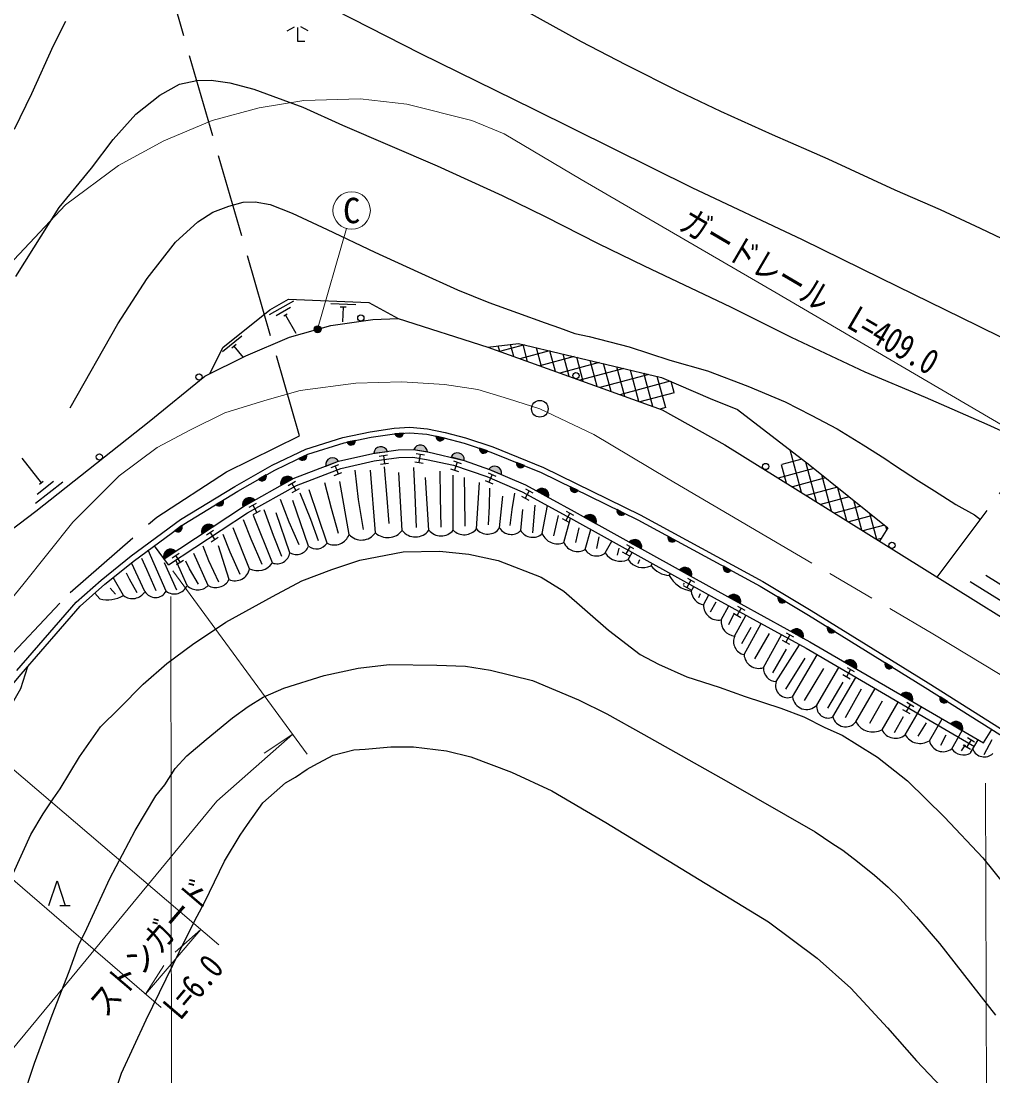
# Model space of a CAD drawing. Units: millimetres, scale not verified. Extents: x 40000 to 680000, y 20000 to 380000.
# Drawn here: x 308319 to 378372, y 260705 to 336691 of the extents above; entities that cross this region are included whole.
import ezdxf
from ezdxf.enums import TextEntityAlignment as Align

# ---------------------------------------------------------------- set-up
doc = ezdxf.new("R2010")
doc.units = ezdxf.units.MM
doc.header["$LTSCALE"] = 1000
doc.linetypes.add('CHAIN', pattern=[18.5, 12, -1.5, 3.5, -1.5])
doc.linetypes.add('DASHED', pattern=[7.5, 6, -1.5])
for name, color, linetype, lineweight in [('M-BGD', 7, 'Continuous', 25), ('M-BMK', 2, 'CHAIN', 13), ('M-BMK-ROW', 30, 'DASHED', 25), ('M-BMK-SRVR', 3, 'Continuous', 25), ('M-STR-HTXT', 7, 'Continuous', 13), ('M-STR-STRC', 7, 'Continuous', 25)]:
    doc.layers.add(name, color=color, linetype=linetype, lineweight=lineweight)
doc.styles.add('ＭＳ ゴシック', font='')
doc.styles.get('ＭＳ ゴシック').set_extended_font_data('MS Gothic')

msp = doc.modelspace()

# ---------------------------------------------------------------- hatches: boundary and pattern name
at = {"layer": 'M-BGD'}
for points in [[(335253, 306964), (335878, 307002, -0.84072)], [(331802, 306347), (332415, 306477, -0.84072)], [(338219, 306791), (338829, 306652, -0.84072)], [(333743, 305556, -0.82183), (334725, 305690)], [(336628, 305824, -0.82183), (337606, 305666)], [(339312, 305300, -0.82183), (340269, 305046)], [(341357, 305924), (341950, 305724, -0.84072)], [(328349, 305183), (328914, 305453, -0.84072)], [(330275, 304638, -0.82183), (331199, 304995)], [(344023, 304901), (344604, 304667, -0.84072)], [(325445, 303685), (325987, 303996, -0.84072)], [(342033, 304408, -0.82183), (342944, 304018)], [(327048, 303238, -0.82183), (327913, 303722)], [(345474, 302843, -0.82183), (346344, 302369)], [(347917, 303146), (348479, 302870, -0.84072)], [(322364, 301864), (322899, 302189, -0.84072)], [(324299, 301699, -0.82183), (325163, 302183)], [(348916, 300962, -0.82183), (349782, 300482)], [(351290, 301505), (351840, 301206, -0.84072)], [(319395, 299977), (319899, 300348, -0.84072)], [(321352, 299752, -0.82183), (322179, 300297)], [(354947, 299583), (355498, 299285, -0.84072)], [(318630, 297959, -0.82183), (319458, 298504)], [(352163, 299162, -0.82183), (353029, 298681)], [(355780, 297154, -0.82183), (356648, 296675)], [(358954, 297427), (359491, 297105, -0.84072)], [(359306, 295205, -0.82183), (360174, 294728)], [(362891, 295209), (363424, 294879, -0.84072)], [(363832, 292737, -0.82183), (364688, 292238)], [(366445, 293047), (366977, 292717, -0.84072)], [(367685, 290522, -0.82183), (368541, 290023)], [(370605, 290471), (371137, 290142, -0.84072)], [(371727, 288166, -0.82183), (372583, 287667)], [(374562, 288009), (375092, 287675, -0.84072)], [(375331, 286065, -0.82183), (376187, 285566)]]:
    msp.add_hatch(color=256, dxfattribs=at).paths.add_polyline_path(points)
at = {"layer": 'M-STR-STRC'}
msp.add_hatch(color=256, dxfattribs=at).paths.add_polyline_path([(329913, 314609, -0.41421), (329812, 314270, -0.41421), (329473, 314371, -1)])

# ---------------------------------------------------------------- linework, layer by layer
at = {"layer": 'M-BGD'}
for p, q in [((327501, 335985), (328026, 336288)), ((329001, 335985), (328476, 336288)), ((327944, 316520), (326210, 315523)), ((332439, 316256), (330640, 316331)), ((327747, 316061), (326706, 315463)), ((327497, 315571), (327255, 315432)), ((327376, 315502), (328124, 314201)), ((331740, 316075), (331321, 316093)), ((331531, 316084), (331487, 315035)), ((324231, 313994), (322830, 312865)), ((323826, 313398), (323499, 313134)), ((323662, 313266), (324321, 312449)), ((342826, 312885), (342717, 313291)), ((344606, 313368), (342816, 312889)), ((343828, 312525), (343594, 313400)), ((344831, 312165), (344501, 313393)), ((345833, 311804), (345469, 313163)), ((346398, 312943), (344260, 312370)), ((348189, 312517), (345704, 311851)), ((346836, 311444), (346436, 312933)), ((347838, 311084), (347404, 312703)), ((348840, 310723), (348371, 312474)), ((349981, 312091), (347148, 311332)), ((351773, 311665), (348591, 310813)), ((349843, 310363), (349339, 312244)), ((350845, 310003), (350306, 312014)), ((351848, 309642), (351274, 311784)), ((352850, 309282), (352241, 311554)), ((353565, 311239), (350035, 310294)), ((353852, 308922), (353209, 311324)), ((354783, 308829), (354176, 311094)), ((355114, 310749), (351479, 309775)), ((355393, 309933), (355183, 310719)), ((355384, 309915), (352923, 309256)), ((354795, 308852), (354367, 308737)), ((335878, 307002), (335253, 306964)), ((332415, 306477), (331802, 306347)), ((338829, 306652), (338219, 306791)), ((333743, 305556), (334725, 305690)), ((336628, 305824), (337606, 305666)), ((336799, 305543), (337392, 305448)), ((337096, 305495), (337000, 304903)), ((341950, 305724), (341357, 305924)), ((363728, 305810), (363700, 305802)), ((364569, 302734), (363749, 305794)), ((309783, 303437), (308391, 305205)), ((328914, 305453), (328349, 305183)), ((330275, 304638), (331199, 304995)), ((330675, 304525), (331235, 304741)), ((334139, 305358), (334734, 305439)), ((334220, 304763), (334815, 304844)), ((334436, 305398), (334517, 304804)), ((336704, 304951), (337296, 304855)), ((339312, 305300), (340269, 305046)), ((339477, 305016), (340045, 304821)), ((339761, 304919), (339566, 304351)), ((344604, 304667), (344023, 304901)), ((363481, 303413), (363131, 304721)), ((364601, 305138), (363145, 304748)), ((365657, 302055), (364891, 304915)), ((325987, 303996), (325445, 303685)), ((330892, 303965), (331451, 304181)), ((330955, 304633), (331171, 304073)), ((333861, 299828), (333498, 304350)), ((335784, 299997), (335537, 304169)), ((339282, 304448), (339850, 304254)), ((339469, 300010), (339469, 303975)), ((341997, 304152), (342549, 303916)), ((342033, 304408), (342944, 304018)), ((342273, 304034), (342037, 303482)), ((365465, 304464), (362899, 303776)), ((366744, 301377), (366041, 304001)), ((309358, 301957), (311322, 303504)), ((309473, 302620), (310651, 303548)), ((309646, 303329), (309921, 303546)), ((327048, 303238), (327913, 303722)), ((327569, 303244), (328092, 303537)), ((327831, 303390), (328124, 302867)), ((331966, 299710), (331291, 303532)), ((337716, 300010), (337482, 303806)), ((341143, 300114), (341351, 303444)), ((341761, 303600), (342313, 303364)), ((366312, 303785), (363915, 303142)), ((327862, 302720), (328385, 303013)), ((330371, 299075), (329087, 302923)), ((334859, 300499), (334672, 302607)), ((336830, 300206), (336716, 302599)), ((340324, 300303), (340299, 302444)), ((342816, 300179), (343037, 302472)), ((344399, 302460), (344926, 302173)), ((344949, 302844), (344662, 302317)), ((344686, 302987), (345213, 302700)), ((345474, 302843), (346344, 302369)), ((348479, 302870), (347917, 303146)), ((367159, 303106), (364930, 302509)), ((368006, 302427), (365946, 301875)), ((367832, 300698), (367195, 303077)), ((322899, 302189), (322364, 301864)), ((324299, 301699), (325163, 302183)), ((324759, 301671), (325283, 301964)), ((325021, 301817), (325314, 301294)), ((329032, 298866), (327917, 302144)), ((333013, 300066), (332647, 302239)), ((338597, 300238), (338540, 302387)), ((342014, 300392), (342079, 301743)), ((345207, 299830), (345383, 301818)), ((345889, 299775), (346267, 301785)), ((368853, 301748), (366962, 301241)), ((368920, 300020), (368348, 302152)), ((325052, 301147), (325576, 301440)), ((326437, 297660), (325063, 301080)), ((327697, 298386), (326711, 301263)), ((331189, 299781), (330684, 301588)), ((343578, 300359), (343716, 301507)), ((344335, 299995), (344478, 301519)), ((346713, 299610), (347063, 301072)), ((347885, 301246), (347596, 300720)), ((347622, 301391), (348148, 301101)), ((348916, 300962), (349782, 300482)), ((351840, 301206), (351290, 301505)), ((369700, 301069), (367978, 300608)), ((370007, 299341), (369502, 301227)), ((319899, 300348), (319395, 299977)), ((321352, 299752), (322179, 300297)), ((324789, 297244), (323596, 300198)), ((328361, 298956), (327636, 300584)), ((329755, 299244), (329210, 300798)), ((347333, 300865), (347859, 300576)), ((347442, 299127), (347925, 300883)), ((348310, 299138), (348538, 300188)), ((370547, 300390), (368994, 299974)), ((370724, 300047), (370656, 300303)), ((321691, 299677), (322192, 300007)), ((321942, 299842), (322272, 299341)), ((322021, 299176), (322522, 299506)), ((327123, 298118), (326521, 299632)), ((348981, 298636), (349387, 300072)), ((349828, 298689), (349991, 299536)), ((355498, 299285), (354947, 299583)), ((370338, 299428), (370009, 299340)), ((318950, 297513), (317930, 298897)), ((323310, 296466), (322545, 298889)), ((325706, 297556), (324892, 299363)), ((350429, 298390), (350898, 299234)), ((351310, 298225), (351441, 298713)), ((352212, 298849), (351921, 298324)), ((351949, 298994), (352474, 298703)), ((352163, 299162), (353029, 298681)), ((318774, 295626), (317483, 298567)), ((318630, 297959), (319458, 298504)), ((319201, 298037), (319702, 298367)), ((319452, 298202), (319782, 297701)), ((319531, 297536), (320032, 297866)), ((321806, 296039), (320768, 298345)), ((324114, 296829), (323381, 298424)), ((351658, 298469), (352183, 298178)), ((352078, 297895), (352368, 298419)), ((352793, 297623), (352915, 297900)), ((317243, 295604), (316276, 297663)), ((318063, 295657), (317387, 297179)), ((319546, 295706), (318666, 297675)), ((320295, 296026), (319464, 297851)), ((321117, 296137), (320466, 297228)), ((322575, 296275), (321858, 297814)), ((353727, 297458), (353815, 297616)), ((355780, 297154), (356648, 296675)), ((359491, 297105), (358954, 297427)), ((315694, 295311), (314963, 296611)), ((316679, 295510), (316141, 296479)), ((355043, 296749), (355122, 296892)), ((356607, 296411), (356316, 295886)), ((356345, 296556), (356870, 296265)), ((377861, 296783), (379644, 295673)), ((315115, 295405), (314749, 295844)), ((356054, 296031), (356579, 295740)), ((356076, 296113), (356131, 296211)), ((356618, 295630), (356801, 295960)), ((376743, 296312), (379715, 294462)), ((313998, 295081), (313638, 295488)), ((357169, 295178), (357295, 295450)), ((357506, 294643), (357899, 295351)), ((358025, 294137), (358433, 294866)), ((359306, 295205), (360174, 294728)), ((363424, 294879), (362891, 295209)), ((358773, 293556), (359327, 294566)), ((360235, 294410), (359947, 293884)), ((359972, 294554), (360498, 294265)), ((359336, 293230), (359706, 293958)), ((359684, 294028), (360210, 293739)), ((359756, 292394), (360572, 293883)), ((360268, 291848), (360948, 293022)), ((360434, 291051), (361660, 293286)), ((361198, 290742), (362269, 292579)), ((363479, 292631), (364005, 292342)), ((363832, 292737), (364688, 292238)), ((366977, 292717), (366445, 293047)), ((361839, 290120), (363133, 292478)), ((363190, 292105), (363716, 291816)), ((363742, 292486), (363453, 291960)), ((362498, 289742), (363487, 291443)), ((362747, 289110), (364425, 291769)), ((363936, 288024), (365697, 291044)), ((363440, 288566), (364827, 290800)), ((367685, 290522), (368541, 290023)), ((371137, 290142), (370605, 290471)), ((364783, 287751), (366192, 290056)), ((365674, 287423), (367255, 290136)), ((367555, 289614), (368073, 289312)), ((368116, 289981), (367814, 289463)), ((367857, 290133), (368375, 289830)), ((366482, 287194), (367586, 289074)), ((366838, 286566), (368497, 289412)), ((367749, 286531), (368907, 288591)), ((368485, 286209), (369882, 288605)), ((371727, 288166), (372583, 287667)), ((375092, 287675), (374562, 288009)), ((369511, 286118), (370419, 287727)), ((370378, 285633), (371545, 287635)), ((372038, 285276), (373217, 287297)), ((372420, 287473), (372118, 286954)), ((372161, 287624), (372679, 287322)), ((371284, 285433), (371924, 286605)), ((371858, 287105), (372377, 286803)), ((372983, 285174), (373587, 286131)), ((373789, 284853), (374708, 286428)), ((375331, 286065), (376187, 285566)), ((374609, 284533), (375001, 285277)), ((375399, 284266), (376164, 285579)), ((376534, 285074), (377052, 284772)), ((377683, 284695), (378290, 285658)), ((376115, 284125), (376393, 284544)), ((376232, 284556), (376750, 284254)), ((376793, 284923), (376491, 284405)), ((376765, 283967), (377315, 284909)), ((377731, 283870), (378318, 284940)), ((311115, 272983), (311867, 272983))]:
    msp.add_line(p, q, dxfattribs=at)
at = {"layer": 'M-BGD', "linetype": 'DASHED'}
for p, q in [((374351, 296635), (383806, 309261)), ((332647, 302239), (332392, 304344)), ((334672, 302607), (334516, 304575)), ((336716, 302599), (336640, 304526)), ((338540, 302387), (338533, 304259)), ((330684, 301588), (330215, 303433)), ((340299, 302444), (340280, 303811)), ((329210, 300798), (328443, 302681)), ((342079, 301743), (342106, 303044)), ((343716, 301507), (343902, 302681)), ((327636, 300584), (327023, 302220)), ((326521, 299632), (325846, 301480)), ((324892, 299363), (324361, 300773)), ((323381, 298424), (322893, 299706)), ((321858, 297814), (321449, 298857)), ((317387, 297179), (317020, 297983)), ((320466, 297228), (320199, 297789)), ((316141, 296479), (315915, 296916))]:
    msp.add_line(p, q, dxfattribs=at)
at = {"layer": 'M-BGD'}
for points in [[(330932, 337508), (337098, 334353), (345231, 330370), (356668, 324713), (364616, 320951), (370300, 318172), (377270, 314768), (384333, 311276), (386335, 310113)], [(344616, 337478), (348699, 335232), (351895, 333562), (355718, 331637), (358728, 330195), (362461, 328525), (365110, 327365), (366471, 326767), (371297, 324541), (374575, 323119), (377462, 321779), (381071, 320048)], [(307851, 328905), (309087, 331482), (310667, 334929), (311549, 336692)], [(328251, 336231), (328251, 335248), (328776, 335248)], [(307941, 318303), (311062, 323254), (313389, 326089), (314946, 328172), (316594, 329989), (318316, 331362), (319736, 332145), (320985, 332421), (322029, 332440), (323371, 332240), (325093, 331796), (326467, 331289), (328636, 330485), (331478, 329196), (338311, 326259), (343007, 324134), (346093, 322613), (349910, 320678), (353239, 319062), (359454, 316117), (363823, 313920), (366283, 312763), (369147, 311433), (373487, 309611), (377942, 307645), (379518, 306943)], [(311846, 308832), (315292, 314878), (317406, 318136), (319460, 320770), (321050, 322235), (322151, 322918), (323306, 323353), (324327, 323646), (325188, 323673), (326272, 323477), (327853, 322847), (330372, 321684), (333826, 320051), (336912, 318619), (339781, 317341), (342039, 316424), (344091, 315678), (346101, 314958), (347123, 314594), (348224, 314194), (349263, 313972), (352145, 313234), (355093, 312266), (357799, 311495), (360717, 310402), (363392, 309259), (365264, 308311), (367145, 307308), (369030, 306166), (370583, 305179), (371278, 304697), (372996, 303578), (374165, 302844), (375706, 301862), (377042, 301113), (377467, 300796)], [(321913, 311278), (322871, 313168), (326255, 315895), (327600, 316669), (333396, 316426), (335512, 315256)], [(305567, 298512), (309375, 301397), (317549, 307837), (321568, 311104), (324518, 312587), (327666, 313927), (330645, 314754), (333669, 315197), (335512, 315256), (341960, 313196), (354521, 308682), (359059, 306172), (371779, 298236), (384347, 290413)], [(341960, 313196), (344169, 313472), (354486, 311020), (357998, 309500), (359969, 308706), (365181, 304691), (370808, 300181), (370206, 299217)], [(303420, 283824), (308322, 289641), (312576, 294547), (314352, 296120), (316499, 297842), (320044, 300455), (323936, 302820), (326603, 304349), (328988, 305489), (331604, 306305), (333546, 306718), (335247, 306964), (336347, 307030), (337563, 306924), (338794, 306664), (340252, 306297), (342173, 305648), (345817, 304177), (352766, 300766), (361596, 295980), (365068, 293899), (373490, 288685), (381454, 283663)], [(308018, 289901), (312291, 294829), (314094, 296426), (316255, 298160), (319821, 300788), (323733, 303164), (326417, 304704), (328842, 305862), (331503, 306692), (333475, 307112), (335206, 307362), (336353, 307431), (337622, 307320), (338885, 307054), (340365, 306681), (342312, 306023), (345980, 304543), (352950, 301121), (361794, 296327), (365276, 294241), (373702, 289025), (381657, 284008)], [(318625, 297955), (324363, 301735), (327926, 303730), (331203, 304997), (333665, 305545), (335503, 305796), (336597, 305829), (337637, 305661), (340269, 305046), (342079, 304389), (344678, 303275), (348190, 301365), (358537, 295626), (365175, 291986), (377682, 284694), (377683, 284695)], [(318950, 297513), (324649, 301265), (328161, 303231), (331363, 304469), (333762, 305004), (335549, 305247), (336561, 305278), (337535, 305121), (339481, 304697), (341881, 303875), (344438, 302780), (347925, 300883), (358272, 295145), (364904, 291507), (377038, 284433)], [(307744, 275275), (309025, 278101), (309904, 279579), (310643, 280657), (311142, 281375), (312518, 283692), (314055, 285842), (315397, 287183), (317129, 288915), (318834, 290423), (320679, 291792), (323082, 293384), (326442, 295235), (328566, 296380), (330718, 297190), (332731, 297861), (335861, 298447), (338488, 298503), (340584, 298280), (342708, 297833), (345810, 296632), (347442, 295626), (350655, 292805), (352947, 291073), (354261, 290375), (356301, 289453), (358648, 288699), (360521, 288029), (363092, 287191), (364734, 286574), (366248, 285810), (367502, 285248), (368597, 284586), (370053, 283678), (372206, 281971), (374887, 279349), (377654, 276425), (383295, 269400)], [(308392, 258925), (309288, 261612), (310553, 265073), (311782, 268236), (312463, 270111), (313068, 271320), (314724, 274919), (316538, 278387), (318040, 280869), (318671, 281683), (319433, 282839), (320274, 283759), (321668, 284941), (323560, 286491), (324685, 287305), (325758, 287986), (327251, 288633), (330172, 289548), (332605, 290083), (334852, 290339), (338295, 290298), (340363, 290216), (342157, 289930), (345188, 289177), (348493, 287795), (350537, 286782), (353210, 285303), (359151, 281973), (365570, 278276), (366772, 277478), (367562, 276958), (368604, 276157), (369832, 275171), (370828, 274302), (371671, 273495), (372860, 272172), (374528, 270254), (378566, 265083)], [(305947, 284965), (307311, 286877), (308306, 288604), (308801, 290193)], [(314411, 257484), (315548, 260893), (317328, 264746), (320225, 270645), (321010, 272213), (321546, 273203), (322993, 276163), (324113, 278039), (324645, 278824), (325739, 280371), (327369, 281815), (328091, 282227), (328943, 282812), (329418, 283059), (330822, 283802), (332308, 284194), (333113, 284235), (334970, 284421), (336601, 284400), (338974, 284132), (340749, 283699), (343680, 282585), (346583, 281241), (350463, 278952), (362187, 271815), (365705, 269182), (368141, 267037), (370782, 264169), (372867, 261797), (376935, 257524)], [(310328, 272983), (310910, 274765), (311492, 272983)]]:
    msp.add_lwpolyline(points, dxfattribs=at)
for centre in [(332808, 315299), (321146, 311051), (348317, 311151), (313962, 305298), (361992, 304607), (371093, 298929)]:
    msp.add_circle(centre, 225, dxfattribs=at)
for centre, radius, start, end in [((335562, 307037), 318, 193.31841, 353.53615), ((332097, 306466), 318, 201.91773, 2.13546), ((338536, 306774), 318, 177.08538, 337.30312), ((334247, 305526), 505, 18.92256, 176.58075), ((337101, 305649), 505, 1.99757, 159.65576), ((339765, 305078), 505, 356.3278, 153.98599), ((341671, 305875), 318, 171.23865, 331.45638), ((328608, 305368), 318, 215.43001, 15.64774), ((330772, 304725), 505, 32.30481, 189.963), ((344334, 304835), 318, 167.90919, 328.12692), ((325689, 303888), 318, 219.72354, 19.94127), ((342450, 304123), 505, 347.98808, 145.64627), ((327528, 303395), 505, 40.41223, 198.07042), ((345863, 302520), 505, 342.61981, 140.278), ((348222, 303057), 318, 163.74378, 323.96151), ((322603, 302074), 318, 221.17618, 21.39392), ((324779, 301856), 505, 40.41223, 198.07042), ((349301, 300637), 505, 342.15835, 139.81654), ((351591, 301403), 318, 161.43166, 321.6494), ((319615, 300206), 318, 226.27829, 26.49602), ((321819, 299942), 505, 44.54785, 202.20604), ((341955, 300780), 1050, 219.33923, 325.09579), ((343649, 300687), 975, 211.39562, 314.76792), ((330887, 300099), 1147, 243.25653, 340.14746), ((332866, 300519), 1211, 221.9303, 325.23283), ((334745, 300790), 1306, 227.38817, 322.62276), ((336745, 300751), 1222, 218.11951, 322.64882), ((338592, 300765), 1157, 220.76168, 319.27813), ((340258, 300831), 1139, 226.10361, 320.98785), ((345200, 300508), 1006, 210.67726, 313.23023), ((346984, 300213), 1179, 201.82922, 292.8695), ((355248, 299482), 318, 161.43166, 321.6494), ((319098, 298149), 505, 44.5351, 202.19329), ((328167, 299177), 920, 239.26137, 340.22235), ((329603, 299603), 932, 232.3021, 325.46595), ((348423, 299544), 1066, 203.0515, 301.5611), ((349807, 299112), 954, 209.93633, 310.75606), ((352549, 298836), 505, 342.15835, 139.81654), ((326775, 298530), 933, 248.80038, 351.16903), ((351529, 299060), 1288, 211.36562, 295.23932), ((353149, 298604), 1284, 213.51182, 296.75512), ((323745, 297434), 1061, 245.81345, 349.65796), ((325375, 298396), 1293, 243.05604, 325.27327), ((355185, 298590), 1846, 217.82692, 265.57188), ((356167, 296829), 505, 342.25895, 139.91714), ((359251, 297313), 318, 158.95993, 319.17766), ((322353, 296973), 1083, 239.64619, 332.08489), ((356968, 297791), 2189, 208.42131, 260.79068), ((316340, 296137), 1049, 231.96966, 329.43632), ((318002, 296049), 880, 210.35741, 331.27542), ((319376, 296427), 1002, 233.04295, 336.4618), ((321044, 296782), 1064, 225.21697, 315.71214), ((357720, 295728), 1107, 185.10566, 258.846), ((314579, 297166), 2164, 254.4367, 301.01572), ((359693, 294881), 505, 342.42572, 140.08391), ((363186, 295090), 318, 158.12993, 318.34766), ((358590, 294625), 1085, 179.06319, 279.66997), ((359852, 293473), 1083, 175.62656, 264.90088), ((364211, 292403), 505, 340.93078, 138.58897), ((366740, 292928), 318, 158.12993, 318.34766), ((360643, 291999), 971, 155.972, 257.57684), ((361492, 291122), 1060, 183.82367, 289.088), ((368064, 290188), 505, 340.93078, 138.58897), ((370900, 290353), 318, 158.12993, 318.34766), ((362788, 290060), 951, 176.38735, 267.52992), ((363581, 288829), 880, 161.36915, 293.81279), ((364937, 288107), 1005, 184.76505, 317.10536), ((372105, 287832), 505, 340.93078, 138.58897), ((374856, 287888), 318, 157.65424, 317.87197), ((366484, 287305), 819, 171.71668, 295.5497), ((367748, 286784), 935, 193.45421, 322.07608), ((369736, 286921), 1439, 209.66763, 296.51178), ((375710, 285731), 505, 340.93078, 138.58897), ((371350, 286113), 1084, 206.2632, 309.44975), ((373119, 285914), 1255, 210.53894, 302.29867), ((374783, 285077), 1018, 192.7085, 307.21501), ((376255, 284903), 1067, 216.67109, 298.60617), ((377753, 284581), 898, 202.46285, 313.53337)]:
    msp.add_arc(centre, radius, start, end, dxfattribs=at)
at = {"layer": 'M-BMK'}
msp.add_lwpolyline([(295336, 279910), (308437, 296076), (312050, 300593), (315386, 303943), (318138, 305966), (320537, 307236), (323003, 308468), (325877, 309357), (328436, 310073), (332437, 310610), (335758, 310696), (338836, 310502), (341253, 310151), (343447, 309472), (345712, 308761), (349602, 306902), (354959, 303709), (374037, 292557), (385143, 285850)], dxfattribs=at)
at = {"layer": 'M-BMK-ROW'}
msp.add_lwpolyline([(238623, 329522), (236461, 300986), (234925, 281573), (235196, 270653), (237389, 261650), (243546, 256469), (255378, 251589), (265830, 251984), (274664, 255436), (281822, 260322), (294206, 275167), (307015, 290379), (311849, 295528), (318108, 300960), (323127, 304215), (328395, 306823), (317055, 345996)], dxfattribs=at)
at = {"layer": 'M-BMK-SRVR'}
msp.add_circle((345712, 308761), 600, dxfattribs=at)
at = {"layer": 'M-STR-HTXT'}
for p, q in [((329693, 314490), (331775, 321749)), ((319259, 297100), (328947, 283884)), ((319104, 295248), (319191, 247369)), ((327897, 285317), (325848, 283964)), ((306303, 284007), (322565, 270145)), ((377828, 281787), (377936, 247773)), ((302302, 279500), (318410, 265640)), ((317298, 266597), (321266, 271252)), ((321266, 271252), (319429, 269624)), ((317298, 266597), (318615, 268668))]:
    msp.add_line(p, q, dxfattribs=at)
for points in [[(307447, 319116), (311526, 323444), (315330, 326291), (318608, 328062), (322104, 329534), (325485, 330451), (328692, 330978), (332765, 331098), (336127, 330712), (340807, 329525), (343129, 328576), (348687, 325270), (356088, 320988), (362749, 317127), (384668, 304294)], [(252257, 232606), (257120, 232423), (262758, 232909), (268516, 233925), (273742, 235498), (277530, 236942), (282250, 239110), (287079, 241924), (291254, 245055), (296440, 249488), (299758, 253048), (310997, 266627), (322428, 280487), (327897, 285317)]]:
    msp.add_lwpolyline(points, dxfattribs=at)
msp.add_circle((332147, 323047), 1350, dxfattribs=at)
at = {"layer": 'M-STR-STRC'}
msp.add_circle((329693, 314490), 250, dxfattribs=at)

# ---------------------------------------------------------------- texts
at = {"layer": 'M-STR-HTXT', "style": 'ＭＳ ゴシック'}
msp.add_text('C', height=1833, dxfattribs=at).set_placement((332147, 323047), align=Align.MIDDLE_CENTER)
at = {"layer": 'M-STR-HTXT', "style": 'ＭＳ ゴシック', "width": 0.8}
for s, rotation, p in [('ガードレール\u3000L=409.0', 329.651, (364420, 315974)), ('ストンガード', 49.556, (318744, 269050)), ('L=6.0', 49.556, (321827, 266174))]:
    msp.add_text(s, height=1833, rotation=rotation, dxfattribs=at).set_placement(p, align=Align.BOTTOM_CENTER)

doc.saveas('drawing.dxf')
